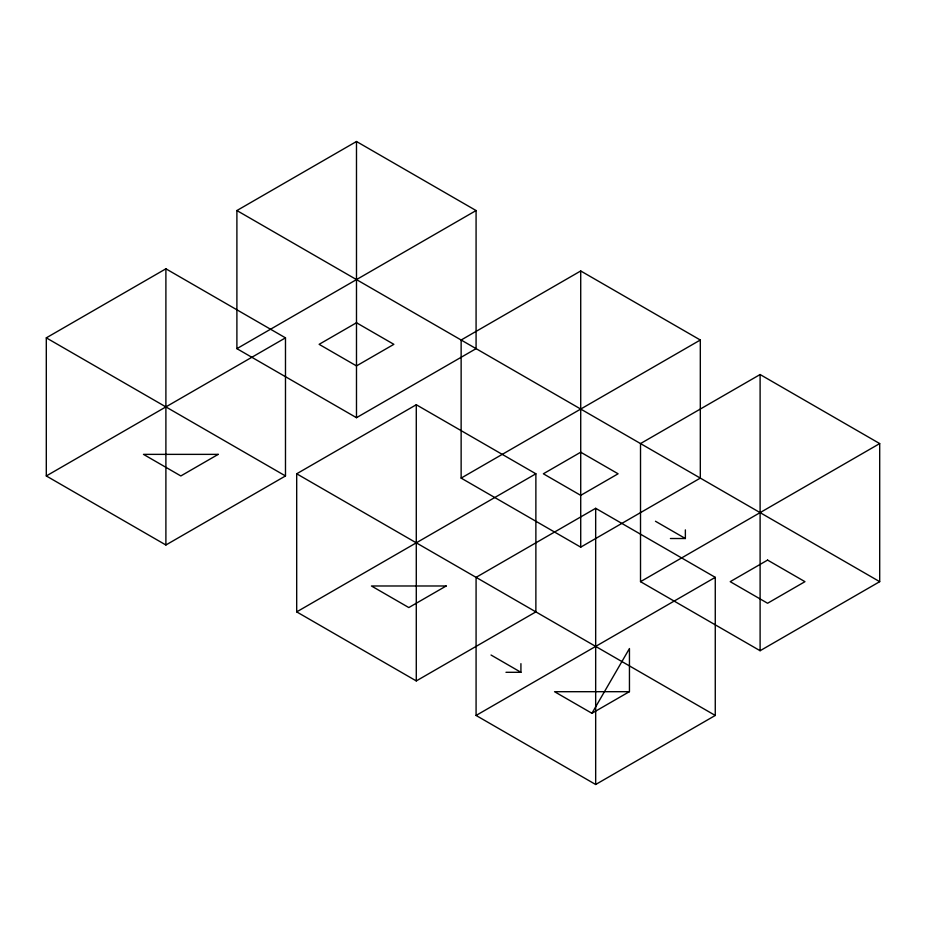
<?xml version="1.0" encoding="UTF-8"?>
<svg xmlns="http://www.w3.org/2000/svg" width="926" height="926" viewBox="0 0 926 926"><rect width="100%" height="100%" fill="white"/><g stroke="black" fill="none" stroke-linecap="round" stroke-linejoin="round"><path stroke-width="1.39" d="M591.934 713.286L629.448 648.536L629.448 691.687L554.558 691.71L591.934 713.286L629.31 691.71M236.894 210.549L356.487 141.504L476.08 210.549L476.08 348.651L356.487 417.695L236.894 348.651L236.894 210.549L879.7 581.667L879.7 443.577L760.107 374.532L640.514 443.577L640.514 581.667L760.107 650.723L879.7 581.667M46.3 337.851L165.893 268.806L285.486 337.851L285.486 475.952L165.893 544.997L46.3 475.952L46.3 337.851L285.486 475.952M236.894 348.651L476.08 210.549M46.3 475.952L285.486 337.851M580.718 270.971L461.136 340.016L461.136 478.105L580.718 547.15L700.311 478.105L700.311 340.016L580.718 270.971L580.718 547.15M296.69 473.788L416.283 404.743L535.876 473.788L535.876 611.878L416.283 680.923L296.69 611.878L296.69 473.788L715.266 715.451L715.266 577.349L595.673 508.305L476.08 577.349L476.08 715.451L595.673 784.496L715.266 715.451M461.136 478.105L700.311 340.016M296.69 611.878L535.876 473.788M640.514 581.667L879.7 443.577M476.08 715.451L715.266 577.349M670.412 538.515L685.367 538.515L685.367 529.892M505.978 672.299L520.921 672.299L520.921 663.664M655.469 521.257L685.367 538.515M491.035 655.029L520.921 672.299M760.107 374.532L760.107 650.723M595.673 508.305L595.673 784.496M416.283 404.743L416.283 680.923M356.487 141.504L356.487 417.695M165.893 268.806L165.893 544.997M356.487 322.757L319.123 344.333L356.487 365.909L393.863 344.333L356.487 322.757M218.212 454.365L180.836 475.952L143.472 454.365L218.212 454.365M580.718 452.212L543.354 473.788L580.718 495.364L618.093 473.788L580.718 452.212M446.182 585.984L408.806 607.56L371.442 585.984L446.182 585.984M767.585 560.091L730.209 581.667L767.585 603.254L804.96 581.667L767.585 560.091"/></g></svg>
